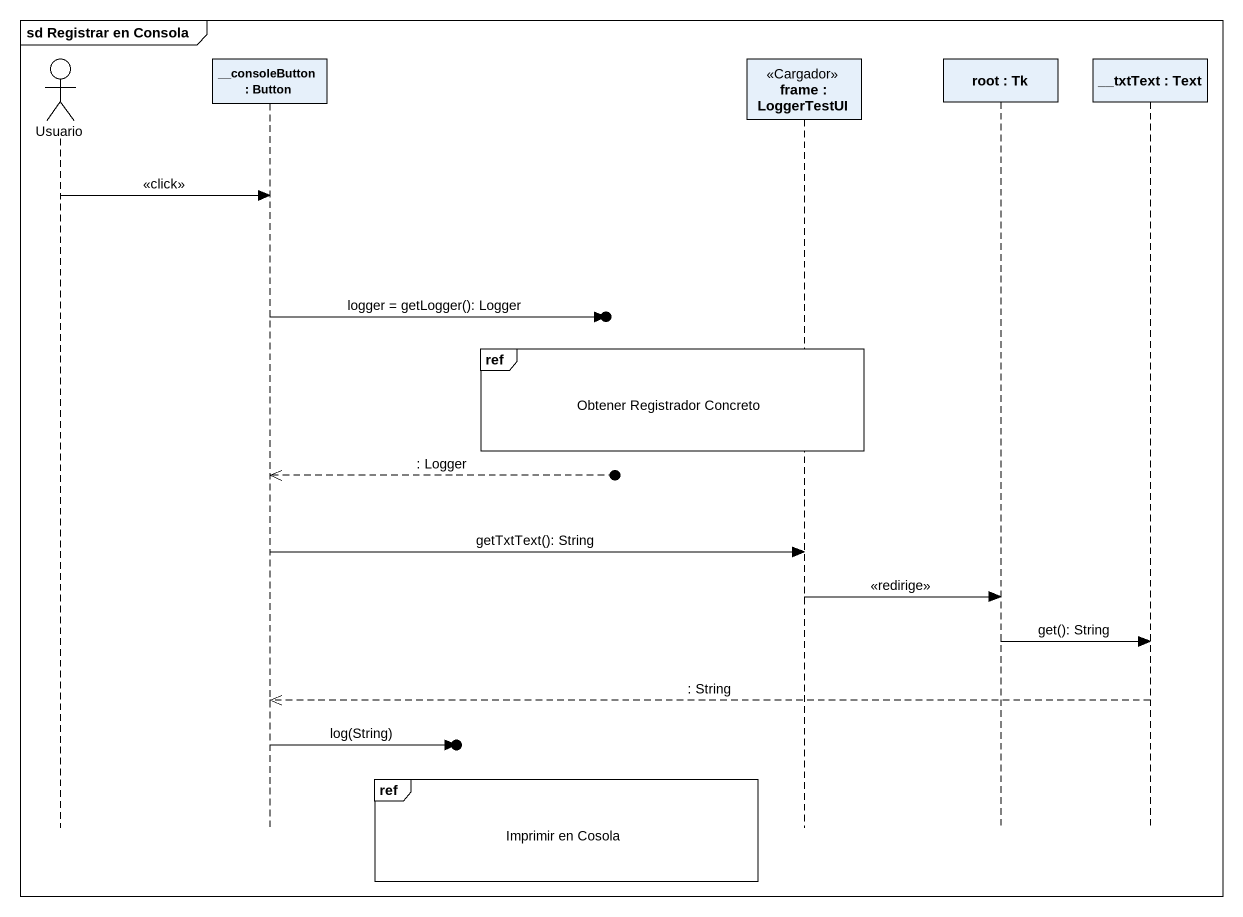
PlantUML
@startuml
mainframe sd Registrar en Consola
hide footbox
actor Usuario
participant "__consoleButton : Button" as consoleButton
participant "frame : LoggerTestUI" as frame_ <<Cargador>>
participant "root : Tk" as root
participant "__txtText : Text" as txtText

Usuario -> consoleButton : <<click>>
consoleButton ->o] : logger = getLogger(): Logger
ref over frame_ : Obtener Registrador Concreto
consoleButton <<--o] : : Logger
consoleButton -> frame_ : getTxtText(): String
frame_ -> root : <<redirige>>
root -> txtText : get(): String
txtText -->> consoleButton : : String
consoleButton ->o] : log(String)
ref over frame_ : Imprimir en Cosola
@enduml
